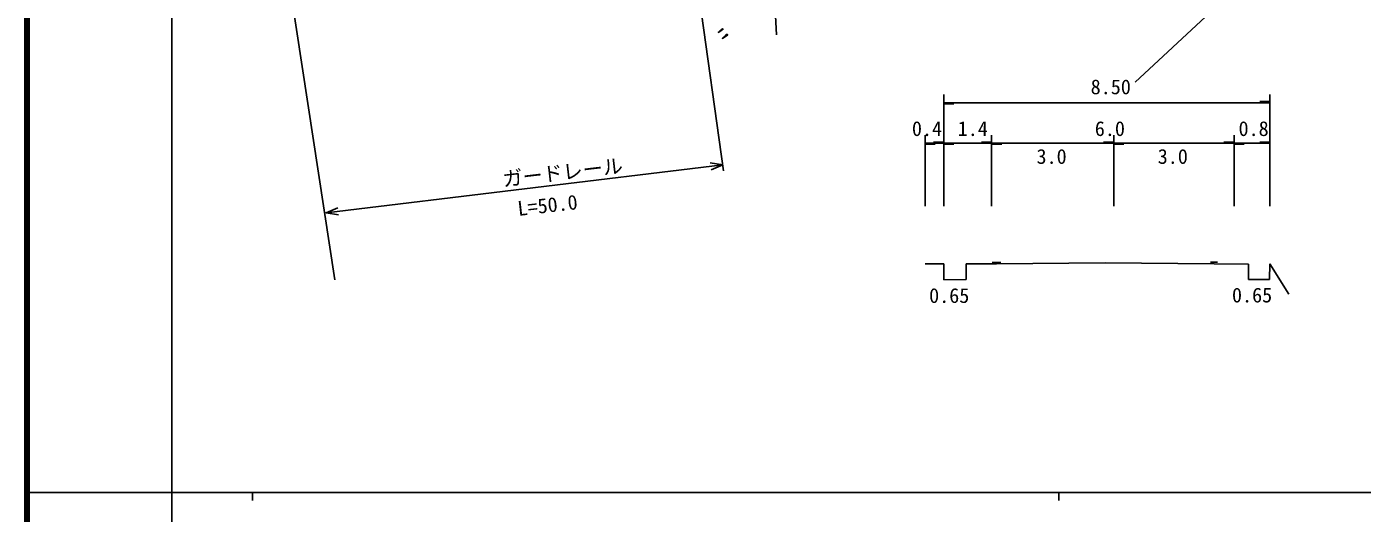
# Model space of a CAD drawing. Units: millimetres, scale not verified. Extents: x 40000 to 680000, y 20000 to 380000.
# Drawn here: x 40000 to 205624, y 202409 to 262750 of the extents above; entities that cross this region are included whole.
import ezdxf
from ezdxf.enums import TextEntityAlignment as Align

# ---------------------------------------------------------------- set-up
doc = ezdxf.new("R2010")
doc.units = ezdxf.units.MM
doc.header["$LTSCALE"] = 1000
for name, color, linetype, lineweight in [('M-BGD', 7, 'Continuous', 25), ('M-TTL', 2, 'Continuous', 140), ('M-TTL-BAND', 7, 'Continuous', 25)]:
    doc.layers.add(name, color=color, linetype=linetype, lineweight=lineweight)
doc.styles.add('ＭＳ ゴシック', font='')
doc.styles.get('ＭＳ ゴシック').set_extended_font_data('MS Gothic')

# ---------------------------------------------------------------- blocks, each defined once
blk = doc.blocks.new('BUHIN101')
at = {"color": 7, "linetype": 'Continuous', "lineweight": 25}
for p, q in [((55, -333), (-46, 278)), ((-34, 119), (41, -335)), ((-6, 123), (69, -331)), ((31, -337), (-17, -45)), ((-7, -205), (16, -340)), ((83, -329), (34, -37)), ((74, -192), (97, -326))]:
    blk.add_line(p, q, dxfattribs=at)
blk.add_lwpolyline([(111, -336), (-57, 345), (4, -354)], close=True, dxfattribs=at)
blk = doc.blocks.new('BUHIN170')
at = {"color": 7, "linetype": 'Continuous', "lineweight": 25}
blk.add_line((-115, 63), (-719, -1031), dxfattribs=at)
blk = doc.blocks.new('BUHIN171')
at = {"color": 7, "linetype": 'Continuous', "lineweight": 25}
blk.add_line((115, -63), (719, 1031), dxfattribs=at)

msp = doc.modelspace()

# ---------------------------------------------------------------- linework, layer by layer
at = {"layer": 'M-BGD'}
for p, q in [((121064, 283195), (126420, 244861)), ((132076, 278772), (132989, 261741)), ((78207, 231360), (71043, 278026)), ((177473, 255883), (186774, 264495)), ((126886, 261784), (126330, 261345)), ((126463, 261470), (126876, 261797)), ((126483, 261445), (126896, 261771)), ((126866, 261809), (126601, 261599)), ((126903, 261762), (126638, 261552)), ((126734, 261725), (126856, 261822)), ((126792, 261651), (126914, 261748)), ((153714, 240483), (153714, 254325)), ((194173, 254325), (194173, 240483)), ((153714, 253325), (194173, 253325)), ((151408, 240483), (151408, 249303)), ((159658, 249303), (159658, 240483)), ((174795, 249303), (174795, 240483)), ((189723, 249303), (189723, 240483)), ((151408, 248303), (153714, 248303)), ((153714, 248303), (159658, 248303)), ((159658, 248303), (174795, 248303)), ((174795, 248303), (189723, 248303)), ((189723, 248303), (194173, 248303)), ((77132, 239687), (126316, 245604)), ((186800, 233551), (187688, 233551)), ((153714, 233339), (151408, 233339)), ((153714, 231377), (153714, 233339)), ((156502, 233350), (156487, 231401)), ((156502, 233350), (160252, 233360)), ((159728, 233496), (160782, 233496)), ((160252, 233360), (173752, 233460)), ((173752, 233460), (187252, 233360)), ((187252, 233360), (191502, 233310)), ((191502, 233310), (191494, 231409)), ((194135, 231390), (194173, 233347)), ((194173, 233347), (196533, 229578)), ((156487, 231401), (153714, 231377)), ((191494, 231409), (194135, 231390))]:
    msp.add_line(p, q, dxfattribs=at)
msp.add_lwpolyline([(126858, 261841), (126269, 261297), (126935, 261744)], close=True, dxfattribs=at)
for points in [[(124775, 245853), (126316, 245604), (124878, 245000)], [(78673, 239438), (77132, 239687), (78571, 240290)]]:
    msp.add_lwpolyline(points, dxfattribs=at)
at = {"layer": 'M-TTL'}
msp.add_line((40000, 380000), (40000, 20000), dxfattribs=at)
at = {"layer": 'M-TTL-BAND'}
for p, q in [((58000, 370000), (58000, 20000)), ((40000, 205000), (579000, 205000)), ((68000, 205000), (68000, 204000)), ((168000, 205000), (168000, 204000))]:
    msp.add_line(p, q, dxfattribs=at)

# ---------------------------------------------------------------- block references
at = {"layer": 'M-BGD', "rotation": 118.91356}
for name, p in [('BUHIN101', (126042, 262252)), ('BUHIN170', (153714, 253325)), ('BUHIN171', (194173, 253325)), ('BUHIN170', (151408, 248303)), ('BUHIN171', (153714, 248303)), ('BUHIN170', (153714, 248303)), ('BUHIN171', (159658, 248303)), ('BUHIN170', (159658, 248303)), ('BUHIN171', (174795, 248303)), ('BUHIN170', (174795, 248303)), ('BUHIN171', (189723, 248303)), ('BUHIN170', (189723, 248303)), ('BUHIN171', (194173, 248303))]:
    msp.add_blockref(name, p, dxfattribs=at)

# ---------------------------------------------------------------- texts
at = {"layer": 'M-BGD', "style": 'ＭＳ ゴシック'}
for s, p in [('8.50', (171940, 253825)), ('0.4', (149774, 248646)), ('1.4', (155455, 248646)), ('6.0', (172454, 248646)), ('0.8', (190277, 248646)), ('3.0', (165223, 245194)), ('3.0', (180255, 245194)), ('0.65', (151906, 227948)), ('0.65', (189463, 228004))]:
    msp.add_text(s, height=1833, dxfattribs=at).set_placement(p, align=Align.BOTTOM_LEFT)
for s, rotation, p in [('ガードレール', 6.6, (99181, 242378)), ('L=50.0', 6.5, (101036, 238736))]:
    msp.add_text(s, height=1833, rotation=rotation, dxfattribs=at).set_placement(p, align=Align.BOTTOM_LEFT)

doc.saveas('drawing.dxf')
